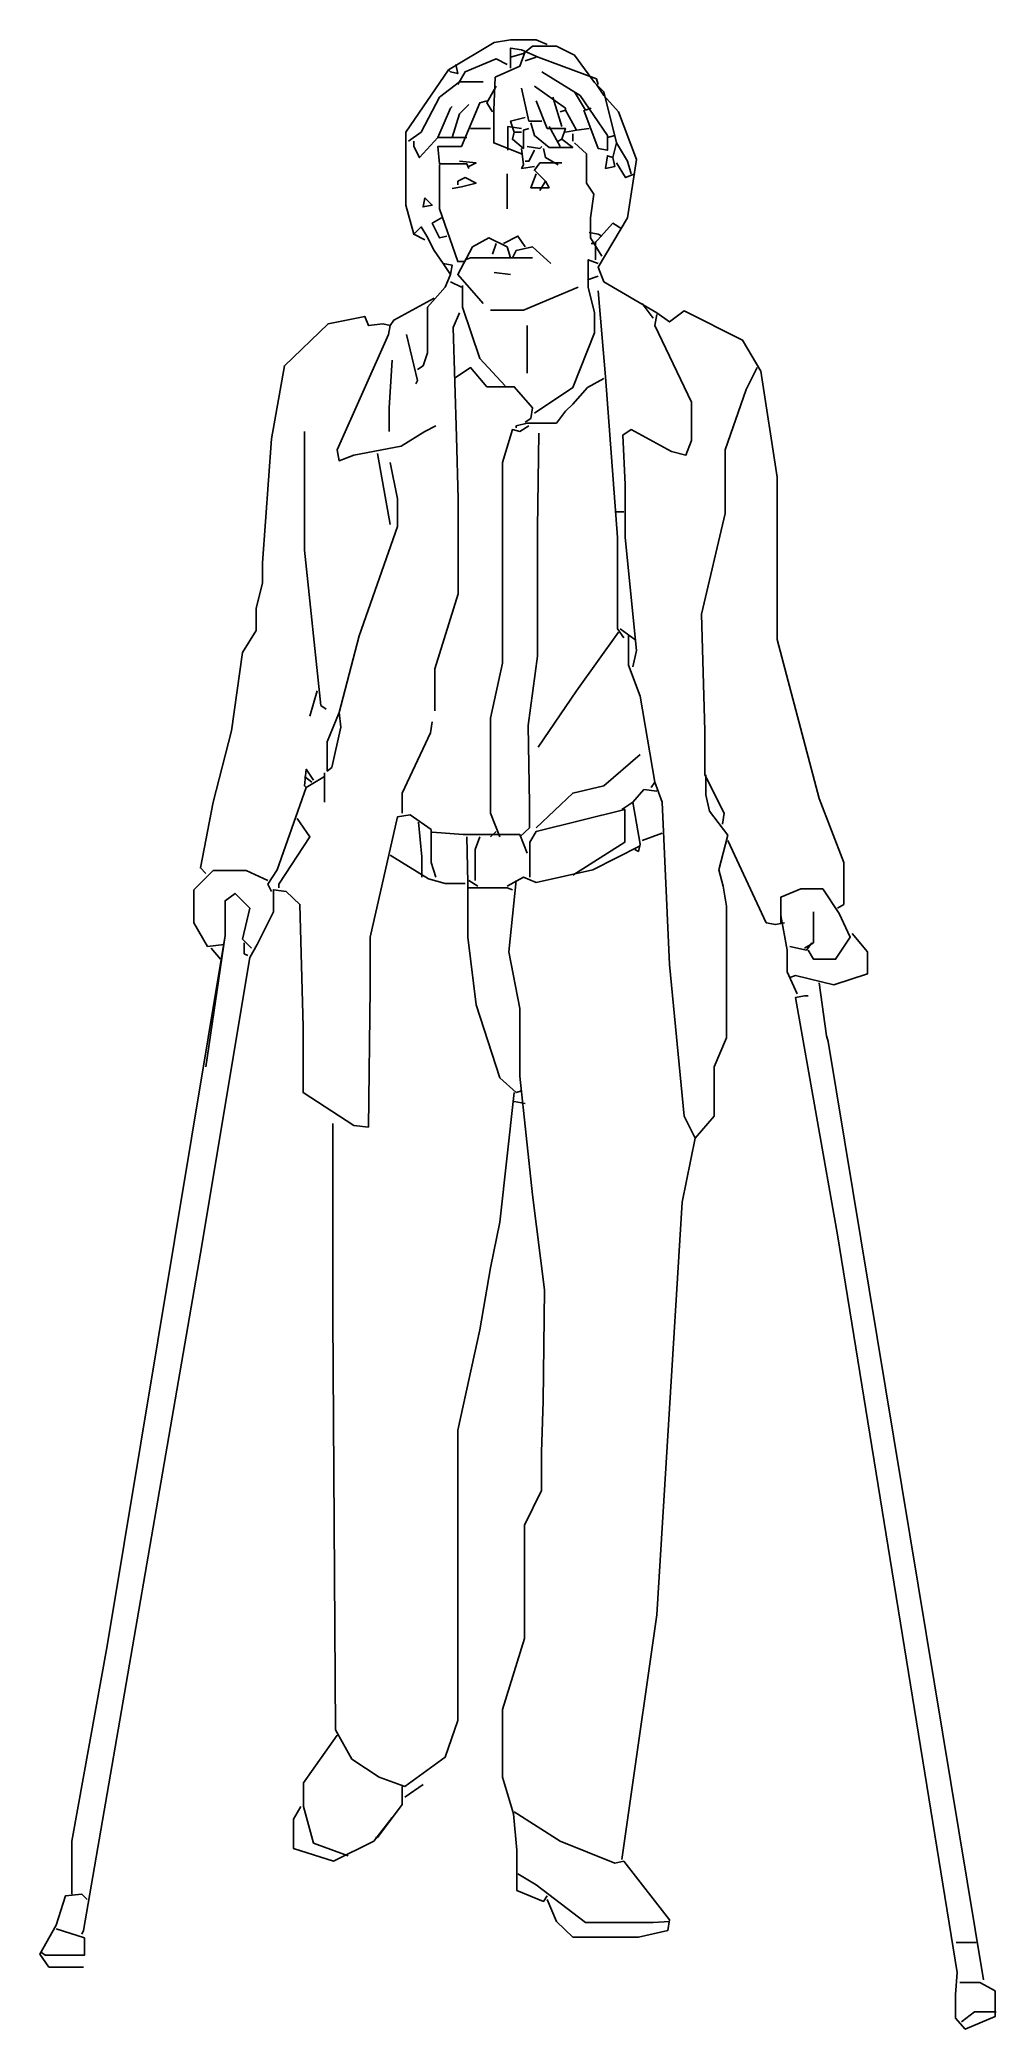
# Model space of a CAD drawing. Header units: metres. Extents: x -0.04 to 0.85, y -0.06 to 1.79.
import ezdxf

# ---------------------------------------------------------------- set-up
doc = ezdxf.new("R2010")
doc.units = ezdxf.units.M

msp = doc.modelspace()

# ---------------------------------------------------------------- linework, layer by layer
for p, q in [((0.42, 1.7713), (0.4098, 1.7679)), ((0.4352, 1.734), (0.4437, 1.7069)), ((0.3776, 1.7052), (0.359, 1.7052)), ((0.4318, 1.7069), (0.442, 1.6883)), ((0.4538, 1.7002), (0.4538, 1.6934)), ((0.4691, 1.7052), (0.4572, 1.7035)), ((0.4928, 1.6985), (0.486, 1.6968)), ((0.3929, 1.6629), (0.3929, 1.6307)), ((0.3827, 1.5985), (0.3793, 1.5884)), ((0.475, 1.6002), (0.475, 1.5833)), ((0.381, 1.5714), (0.3962, 1.5698)), ((0.3404, 1.563), (0.3505, 1.5579)), ((0.4775, 1.5681), (0.4674, 1.5647)), ((0.5182, 1.5427), (0.5283, 1.5291)), ((0.4115, 1.5223), (0.4115, 1.4783)), ((0.2726, 1.4038), (0.2845, 1.3378)), ((0.4945, 1.3496), (0.5012, 1.3496)), ((0.4979, 1.2412), (0.5114, 1.2311)), ((0.2168, 1.1837), (0.21, 1.16)), ((0.2235, 1.1075), (0.2235, 1.0804)), ((0.2049, 1.1041), (0.2117, 1.099)), ((0.5097, 1.0804), (0.4995, 1.0736)), ((0.3827, 1.0533), (0.3776, 1.0482)), ((0.5368, 1.0516), (0.5182, 1.0448)), ((0.3573, 1.0076), (0.3658, 1.0025)), ((0.1185, 0.9449), (0.127, 0.9347)), ((0.6909, 0.8585), (0.8348, -0.0119)), ((0.3996, 0.8027), (0.4098, 0.801)), ((0.298, 0.1575), (0.315, 0.1693)), ((0.8281, 0.0229), (0.8094, 0.0229))]:
    msp.add_line(p, q)
at = {"flags": 128}
for points in [[(0.4301, 1.7831), (0.42, 1.7874), (0.3962, 1.7874), (0.381, 1.7848), (0.3387, 1.7594), (0.2989, 1.7018), (0.2989, 1.6341), (0.3065, 1.607), (0.3167, 1.6019)], [(0.4301, 1.7831), (0.42, 1.7874), (0.3962, 1.7874), (0.381, 1.7848), (0.3387, 1.7594), (0.2989, 1.7018), (0.2989, 1.6341), (0.3065, 1.607), (0.3167, 1.6019)], [(0.4301, 1.7831), (0.42, 1.7874), (0.3962, 1.7874), (0.381, 1.7848), (0.3387, 1.7594), (0.2989, 1.7018), (0.2989, 1.6341), (0.3065, 1.607), (0.3167, 1.6019)], [(0.4301, 1.7831), (0.42, 1.7874), (0.3962, 1.7874), (0.381, 1.7848), (0.3387, 1.7594), (0.2989, 1.7018), (0.2989, 1.6341), (0.3065, 1.607), (0.3167, 1.6019)], [(0.4098, 1.7764), (0.4047, 1.7628), (0.3819, 1.7526), (0.3806, 1.7222), (0.3806, 1.6917), (0.4064, 1.6815)], [(0.3962, 1.7713), (0.4081, 1.7747), (0.4166, 1.7814), (0.4386, 1.7814), (0.4555, 1.773), (0.4741, 1.7476), (0.4826, 1.7391), (0.4945, 1.6917)], [(0.3962, 1.7611), (0.3962, 1.7797), (0.4064, 1.778), (0.4216, 1.7713), (0.4758, 1.751), (0.4775, 1.7459)], [(0.3454, 1.7645), (0.3471, 1.756), (0.3404, 1.7577), (0.3387, 1.7594)], [(0.3929, 1.7645), (0.3827, 1.7696), (0.3539, 1.7577), (0.3471, 1.7459)], [(0.425, 1.7577), (0.4606, 1.7357), (0.486, 1.6985), (0.486, 1.6849), (0.4775, 1.6866), (0.464, 1.7222)], [(0.3014, 1.6934), (0.3133, 1.7018), (0.3302, 1.734), (0.3488, 1.7484), (0.3708, 1.7484)], [(0.3014, 1.6934), (0.3133, 1.7018), (0.3302, 1.734), (0.3488, 1.7484), (0.3708, 1.7484)], [(0.3014, 1.6934), (0.3133, 1.7018), (0.3302, 1.734), (0.3488, 1.7484), (0.3708, 1.7484)], [(0.3014, 1.6934), (0.3133, 1.7018), (0.3302, 1.734), (0.3488, 1.7484), (0.3708, 1.7484)], [(0.3827, 1.7442), (0.3742, 1.7289), (0.3793, 1.7205)], [(0.3827, 1.7442), (0.3742, 1.7289), (0.3793, 1.7205)], [(0.4064, 1.7425), (0.4132, 1.712), (0.425, 1.712)], [(0.4183, 1.7442), (0.447, 1.7239), (0.447, 1.7222)], [(0.4183, 1.7442), (0.447, 1.7239), (0.447, 1.7222)], [(0.4183, 1.7442), (0.447, 1.7239), (0.447, 1.7222)], [(0.4183, 1.7442), (0.447, 1.7239), (0.447, 1.7222)], [(0.4183, 1.7442), (0.447, 1.7239), (0.447, 1.7222)], [(0.4183, 1.7442), (0.447, 1.7239), (0.447, 1.7222)], [(0.4183, 1.7442), (0.447, 1.7239), (0.447, 1.7222)], [(0.4183, 1.7442), (0.447, 1.7239), (0.447, 1.7222)], [(0.4183, 1.7442), (0.447, 1.7239), (0.447, 1.7222)], [(0.4555, 1.7391), (0.4657, 1.7222), (0.4708, 1.7239)], [(0.4758, 1.7459), (0.4826, 1.7357), (0.4962, 1.7205), (0.5131, 1.6764), (0.5046, 1.6222), (0.4775, 1.5765), (0.4826, 1.563), (0.5317, 1.5342), (0.5436, 1.5257), (0.5571, 1.5359), (0.6113, 1.5088), (0.6282, 1.48), (0.6435, 1.3818), (0.6435, 1.2311), (0.6824, 1.0838), (0.7053, 1.0245), (0.7053, 0.9855), (0.6994, 0.9822)], [(0.3742, 1.7306), (0.3675, 1.7289), (0.3505, 1.6883), (0.3285, 1.6883), (0.3302, 1.6722), (0.3556, 1.6722), (0.3573, 1.668)], [(0.3742, 1.7306), (0.3675, 1.7289), (0.3505, 1.6883), (0.3285, 1.6883), (0.3302, 1.6722), (0.3556, 1.6722), (0.3573, 1.668)], [(0.3742, 1.7306), (0.3675, 1.7289), (0.3505, 1.6883), (0.3285, 1.6883), (0.3302, 1.6722), (0.3556, 1.6722), (0.3573, 1.668)], [(0.3742, 1.7306), (0.3675, 1.7289), (0.3505, 1.6883), (0.3285, 1.6883), (0.3302, 1.6722), (0.3556, 1.6722), (0.3573, 1.668)], [(0.3742, 1.7306), (0.3675, 1.7289), (0.3505, 1.6883), (0.3285, 1.6883), (0.3302, 1.6722), (0.3556, 1.6722), (0.3573, 1.668)], [(0.3742, 1.7306), (0.3675, 1.7289), (0.3505, 1.6883), (0.3285, 1.6883), (0.3302, 1.6722), (0.3556, 1.6722), (0.3573, 1.668)], [(0.3742, 1.7306), (0.3675, 1.7289), (0.3505, 1.6883), (0.3285, 1.6883), (0.3302, 1.6722), (0.3556, 1.6722), (0.3573, 1.668)], [(0.3742, 1.7306), (0.3675, 1.7289), (0.3505, 1.6883), (0.3285, 1.6883), (0.3302, 1.6722), (0.3556, 1.6722), (0.3573, 1.668)], [(0.3556, 1.6968), (0.3285, 1.6968), (0.3404, 1.7239), (0.3421, 1.7256)], [(0.3421, 1.6968), (0.3488, 1.7188), (0.3573, 1.7272)], [(0.3421, 1.6968), (0.3488, 1.7188), (0.3573, 1.7272)], [(0.3421, 1.6968), (0.3488, 1.7188), (0.3573, 1.7272)], [(0.3421, 1.6968), (0.3488, 1.7188), (0.3573, 1.7272)], [(0.3421, 1.6968), (0.3488, 1.7188), (0.3573, 1.7272)], [(0.3421, 1.6968), (0.3488, 1.7188), (0.3573, 1.7272)], [(0.3421, 1.6968), (0.3488, 1.7188), (0.3573, 1.7272)], [(0.42, 1.7306), (0.4301, 1.7052), (0.447, 1.7052), (0.4437, 1.6951)], [(0.447, 1.7018), (0.4572, 1.7035), (0.447, 1.7222), (0.442, 1.7205)], [(0.4064, 1.7052), (0.3937, 1.7069), (0.3937, 1.6849)], [(0.4064, 1.7052), (0.3937, 1.7069), (0.3937, 1.6849)], [(0.4064, 1.7052), (0.3937, 1.7069), (0.3937, 1.6849)], [(0.4064, 1.7052), (0.3937, 1.7069), (0.3937, 1.6849)], [(0.4064, 1.7052), (0.3937, 1.7069), (0.3937, 1.6849)], [(0.4064, 1.7052), (0.3937, 1.7069), (0.3937, 1.6849)], [(0.4098, 1.7154), (0.3962, 1.712), (0.3996, 1.7018), (0.4064, 1.7018)], [(0.4132, 1.7052), (0.4081, 1.7035), (0.4081, 1.6866), (0.3979, 1.6951), (0.3996, 1.7018)], [(0.4149, 1.7103), (0.4183, 1.6985), (0.4318, 1.6875), (0.4538, 1.6875), (0.4437, 1.6951), (0.4403, 1.6934)], [(0.3285, 1.6968), (0.3116, 1.6781), (0.3065, 1.6883), (0.3065, 1.6934)], [(0.4064, 1.6866), (0.4081, 1.6714), (0.4064, 1.668), (0.4183, 1.6697)], [(0.4183, 1.6849), (0.4132, 1.6747), (0.4098, 1.6747)], [(0.4183, 1.6849), (0.4132, 1.6747), (0.4098, 1.6747)], [(0.4183, 1.6849), (0.4132, 1.6747), (0.4098, 1.6747)], [(0.4183, 1.6849), (0.4132, 1.6747), (0.4098, 1.6747)], [(0.4115, 1.6883), (0.4233, 1.6866), (0.425, 1.6883)], [(0.4115, 1.6883), (0.4233, 1.6866), (0.425, 1.6883)], [(0.4115, 1.6883), (0.4233, 1.6866), (0.425, 1.6883)], [(0.4115, 1.6883), (0.4233, 1.6866), (0.425, 1.6883)], [(0.4267, 1.6866), (0.4284, 1.6781), (0.4403, 1.6714)], [(0.4267, 1.6866), (0.4284, 1.6781), (0.4403, 1.6714)], [(0.4555, 1.6917), (0.4665, 1.6815), (0.4665, 1.6544), (0.4733, 1.6443), (0.4703, 1.6222), (0.4703, 1.6036), (0.4809, 1.5867)], [(0.4555, 1.6917), (0.4665, 1.6815), (0.4665, 1.6544), (0.4733, 1.6443), (0.4703, 1.6222), (0.4703, 1.6036), (0.4809, 1.5867)], [(0.4555, 1.6917), (0.4665, 1.6815), (0.4665, 1.6544), (0.4733, 1.6443), (0.4703, 1.6222), (0.4703, 1.6036), (0.4809, 1.5867)], [(0.4555, 1.6917), (0.4665, 1.6815), (0.4665, 1.6544), (0.4733, 1.6443), (0.4703, 1.6222), (0.4703, 1.6036), (0.4809, 1.5867)], [(0.4555, 1.6917), (0.4665, 1.6815), (0.4665, 1.6544), (0.4733, 1.6443), (0.4703, 1.6222), (0.4703, 1.6036), (0.4809, 1.5867)], [(0.4555, 1.6917), (0.4665, 1.6815), (0.4665, 1.6544), (0.4733, 1.6443), (0.4703, 1.6222), (0.4703, 1.6036), (0.4809, 1.5867)], [(0.4911, 1.6781), (0.4928, 1.6697), (0.4843, 1.668), (0.486, 1.6798), (0.4911, 1.6781)], [(0.4911, 1.6781), (0.4928, 1.6697), (0.4843, 1.668), (0.486, 1.6798), (0.4911, 1.6781)], [(0.4911, 1.6781), (0.4928, 1.6697), (0.4843, 1.668), (0.486, 1.6798), (0.4911, 1.6781)], [(0.4911, 1.6781), (0.4928, 1.6697), (0.4843, 1.668), (0.486, 1.6798), (0.4911, 1.6781)], [(0.4911, 1.6781), (0.4928, 1.6697), (0.4843, 1.668), (0.486, 1.6798), (0.4911, 1.6781)], [(0.4911, 1.6781), (0.4945, 1.6917), (0.5046, 1.6747), (0.508, 1.6629)], [(0.3302, 1.6714), (0.3302, 1.6307), (0.3471, 1.5816), (0.3539, 1.5816)], [(0.3488, 1.6747), (0.3641, 1.6731), (0.3573, 1.6697)], [(0.3488, 1.6747), (0.3641, 1.6731), (0.3573, 1.6697)], [(0.42, 1.6629), (0.4149, 1.6502), (0.4318, 1.6502), (0.4284, 1.6561), (0.4233, 1.6477)], [(0.42, 1.6629), (0.4149, 1.6502), (0.4318, 1.6502), (0.4284, 1.6561), (0.4233, 1.6477)], [(0.4284, 1.6561), (0.4183, 1.6663), (0.4233, 1.6731), (0.4437, 1.6731)], [(0.4945, 1.6731), (0.5029, 1.6595), (0.5114, 1.6629)], [(0.4945, 1.6731), (0.5029, 1.6595), (0.5114, 1.6629)], [(0.3421, 1.6493), (0.3505, 1.651), (0.3641, 1.6544), (0.3539, 1.6595), (0.3471, 1.6561), (0.3471, 1.6527)], [(0.3167, 1.6409), (0.3234, 1.6341), (0.315, 1.6324), (0.3167, 1.6409)], [(0.3065, 1.607), (0.3133, 1.6138), (0.3184, 1.6053), (0.3251, 1.5918), (0.3336, 1.5799), (0.3421, 1.5782), (0.3404, 1.5698), (0.3336, 1.5799)], [(0.3319, 1.6222), (0.3234, 1.6172), (0.3302, 1.6036), (0.337, 1.6053)], [(0.3895, 1.5985), (0.403, 1.6053), (0.4098, 1.5952)], [(0.3895, 1.5985), (0.403, 1.6053), (0.4098, 1.5952)], [(0.3895, 1.5985), (0.403, 1.6053), (0.4098, 1.5952)], [(0.3895, 1.5985), (0.403, 1.6053), (0.4098, 1.5952)], [(0.4691, 1.6087), (0.4775, 1.607), (0.4809, 1.6053)], [(0.4995, 1.6121), (0.4911, 1.6172), (0.4741, 1.5985), (0.4708, 1.5985)], [(0.3708, 1.5427), (0.3471, 1.5698), (0.3607, 1.5952), (0.3759, 1.6036), (0.3929, 1.5952), (0.3962, 1.585)], [(0.4335, 1.5799), (0.4166, 1.5952), (0.4013, 1.5918), (0.3979, 1.585)], [(0.3404, 1.5698), (0.3353, 1.5579), (0.3192, 1.5393), (0.3192, 1.4969), (0.315, 1.4851), (0.3099, 1.4817)], [(0.4166, 1.585), (0.359, 1.585), (0.3539, 1.5833)], [(0.4166, 1.585), (0.359, 1.585), (0.3539, 1.5833)], [(0.4166, 1.585), (0.359, 1.585), (0.3539, 1.5833)], [(0.4166, 1.585), (0.359, 1.585), (0.3539, 1.5833)], [(0.4166, 1.585), (0.359, 1.585), (0.3539, 1.5833)], [(0.4166, 1.585), (0.359, 1.585), (0.3539, 1.5833)], [(0.4166, 1.585), (0.359, 1.585), (0.3539, 1.5833)], [(0.4166, 1.585), (0.359, 1.585), (0.3539, 1.5833)], [(0.4183, 1.4411), (0.4538, 1.4648), (0.4741, 1.5156), (0.4741, 1.5342), (0.4682, 1.5579), (0.4682, 1.5833), (0.4775, 1.5799)], [(0.4183, 1.4411), (0.4538, 1.4648), (0.4741, 1.5156), (0.4741, 1.5342), (0.4682, 1.5579), (0.4682, 1.5833), (0.4775, 1.5799)], [(0.4183, 1.4411), (0.4538, 1.4648), (0.4741, 1.5156), (0.4741, 1.5342), (0.4682, 1.5579), (0.4682, 1.5833), (0.4775, 1.5799)], [(0.4183, 1.4411), (0.4538, 1.4648), (0.4741, 1.5156), (0.4741, 1.5342), (0.4682, 1.5579), (0.4682, 1.5833), (0.4775, 1.5799)], [(0.4183, 1.4411), (0.4538, 1.4648), (0.4741, 1.5156), (0.4741, 1.5342), (0.4682, 1.5579), (0.4682, 1.5833), (0.4775, 1.5799)], [(0.4183, 1.4411), (0.4538, 1.4648), (0.4741, 1.5156), (0.4741, 1.5342), (0.4682, 1.5579), (0.4682, 1.5833), (0.4775, 1.5799)], [(0.3514, 1.5596), (0.3514, 1.5393), (0.3675, 1.4919), (0.3912, 1.4665)], [(0.4589, 1.5579), (0.4081, 1.5367), (0.3776, 1.5367)], [(0.4775, 1.5545), (0.4843, 1.4749), (0.4953, 1.3259), (0.4953, 1.2412), (0.5012, 1.2328)], [(0.4775, 1.5545), (0.4843, 1.4749), (0.4953, 1.3259), (0.4953, 1.2412), (0.5012, 1.2328)], [(0.3251, 1.5477), (0.2879, 1.5274), (0.2845, 1.5223)], [(0.3251, 1.5477), (0.2879, 1.5274), (0.2845, 1.5223)], [(0.3251, 1.5477), (0.2879, 1.5274), (0.2845, 1.5223)], [(0.3488, 1.5342), (0.3429, 1.5206), (0.3459, 1.419), (0.3474, 1.3615), (0.3474, 1.2734), (0.326, 1.204), (0.326, 1.165)], [(0.3488, 1.5342), (0.3429, 1.5206), (0.3459, 1.419), (0.3474, 1.3615), (0.3474, 1.2734), (0.326, 1.204), (0.326, 1.165)], [(0.3488, 1.5342), (0.3429, 1.5206), (0.3459, 1.419), (0.3474, 1.3615), (0.3474, 1.2734), (0.326, 1.204), (0.326, 1.165)], [(0.3488, 1.5342), (0.3429, 1.5206), (0.3459, 1.419), (0.3474, 1.3615), (0.3474, 1.2734), (0.326, 1.204), (0.326, 1.165)], [(0.5317, 1.5325), (0.53, 1.5223), (0.5639, 1.4512), (0.5639, 1.4157), (0.5588, 1.4021), (0.5453, 1.4055), (0.508, 1.4258), (0.5004, 1.4207), (0.5025, 1.375), (0.5025, 1.3259), (0.5131, 1.2209), (0.5097, 1.2057)], [(0.3268, 1.4292), (0.3167, 1.4241), (0.2946, 1.4106), (0.2506, 1.4021), (0.2371, 1.397), (0.2354, 1.4072), (0.2828, 1.5139), (0.2845, 1.5223), (0.2777, 1.524), (0.2642, 1.5223), (0.2608, 1.5308), (0.2269, 1.524), (0.1863, 1.4851), (0.1744, 1.4174), (0.166, 1.3022), (0.166, 1.2836), (0.16, 1.2599), (0.16, 1.2396), (0.1473, 1.2192), (0.1372, 1.1464), (0.1202, 1.0804), (0.1084, 1.0194), (0.1135, 1.0143)], [(0.2997, 1.5139), (0.3099, 1.4715), (0.3082, 1.4682)], [(0.2997, 1.5139), (0.3099, 1.4715), (0.3082, 1.4682)], [(0.2997, 1.5139), (0.3099, 1.4715), (0.3082, 1.4682)], [(0.2862, 1.4902), (0.2836, 1.4461), (0.2836, 1.4241)], [(0.2862, 1.4902), (0.2836, 1.4461), (0.2836, 1.4241)], [(0.2862, 1.4902), (0.2836, 1.4461), (0.2836, 1.4241)], [(0.2862, 1.4902), (0.2836, 1.4461), (0.2836, 1.4241)], [(0.2862, 1.4902), (0.2836, 1.4461), (0.2836, 1.4241)], [(0.2862, 1.4902), (0.2836, 1.4461), (0.2836, 1.4241)], [(0.3438, 1.4732), (0.359, 1.4834), (0.3742, 1.4656), (0.3996, 1.4656), (0.4166, 1.4461), (0.4149, 1.436), (0.4098, 1.4326)], [(0.3438, 1.4732), (0.359, 1.4834), (0.3742, 1.4656), (0.3996, 1.4656), (0.4166, 1.4461), (0.4149, 1.436), (0.4098, 1.4326)], [(0.3438, 1.4732), (0.359, 1.4834), (0.3742, 1.4656), (0.3996, 1.4656), (0.4166, 1.4461), (0.4149, 1.436), (0.4098, 1.4326)], [(0.3438, 1.4732), (0.359, 1.4834), (0.3742, 1.4656), (0.3996, 1.4656), (0.4166, 1.4461), (0.4149, 1.436), (0.4098, 1.4326)], [(0.6249, 1.4834), (0.6147, 1.4631), (0.5952, 1.4072), (0.5952, 1.3479), (0.5732, 1.2548), (0.5762, 1.1464), (0.5762, 1.1058), (0.5944, 1.0702), (0.5927, 1.0601)], [(0.6249, 1.4834), (0.6147, 1.4631), (0.5952, 1.4072), (0.5952, 1.3479), (0.5732, 1.2548), (0.5762, 1.1464), (0.5762, 1.1058), (0.5944, 1.0702), (0.5927, 1.0601)], [(0.4826, 1.4732), (0.4674, 1.4648), (0.4538, 1.4495), (0.447, 1.4428), (0.4386, 1.4317), (0.4115, 1.4317), (0.4013, 1.4292), (0.4013, 1.4275)], [(0.2049, 1.4241), (0.2049, 1.3141), (0.2201, 1.1701), (0.2252, 1.1667)], [(0.4132, 1.4292), (0.4047, 1.4241), (0.3979, 1.4258), (0.3886, 1.3953), (0.3886, 1.2091), (0.3776, 1.1583), (0.3776, 1.0702), (0.3861, 1.0482)], [(0.4225, 1.4224), (0.4212, 1.3344), (0.4212, 1.2158), (0.4123, 1.1515), (0.4136, 1.0787), (0.4136, 1.0567), (0.4047, 1.0482)], [(0.4225, 1.4224), (0.4212, 1.3344), (0.4212, 1.2158), (0.4123, 1.1515), (0.4136, 1.0787), (0.4136, 1.0567), (0.4047, 1.0482)], [(0.2845, 1.3953), (0.2913, 1.3615), (0.2913, 1.3361), (0.2557, 1.2345), (0.2371, 1.1634), (0.2388, 1.1498), (0.2303, 1.1126), (0.2261, 1.1092), (0.2261, 1.1363), (0.2371, 1.1634)], [(0.4962, 1.2379), (0.4572, 1.1837), (0.4216, 1.1312)], [(0.4962, 1.2379), (0.4572, 1.1837), (0.4216, 1.1312)], [(0.4962, 1.2379), (0.4572, 1.1837), (0.4216, 1.1312)], [(0.4962, 1.2379), (0.4572, 1.1837), (0.4216, 1.1312)], [(0.4962, 1.2379), (0.4572, 1.1837), (0.4216, 1.1312)], [(0.5055, 1.2345), (0.5055, 1.2074), (0.5165, 1.1786), (0.53, 1.099), (0.5266, 1.0939)], [(0.5055, 1.2345), (0.5055, 1.2074), (0.5165, 1.1786), (0.53, 1.099), (0.5266, 1.0939)], [(0.5055, 1.2345), (0.5055, 1.2074), (0.5165, 1.1786), (0.53, 1.099), (0.5266, 1.0939)], [(0.5055, 1.2345), (0.5055, 1.2074), (0.5165, 1.1786), (0.53, 1.099), (0.5266, 1.0939)], [(0.5055, 1.2345), (0.5055, 1.2074), (0.5165, 1.1786), (0.53, 1.099), (0.5266, 1.0939)], [(0.5055, 1.2345), (0.5055, 1.2074), (0.5165, 1.1786), (0.53, 1.099), (0.5266, 1.0939)], [(0.5055, 1.2345), (0.5055, 1.2074), (0.5165, 1.1786), (0.53, 1.099), (0.5266, 1.0939)], [(0.5055, 1.2345), (0.5055, 1.2074), (0.5165, 1.1786), (0.53, 1.099), (0.5266, 1.0939)], [(0.5055, 1.2345), (0.5055, 1.2074), (0.5165, 1.1786), (0.53, 1.099), (0.5266, 1.0939)], [(0.2955, 1.0702), (0.2955, 1.0888), (0.3217, 1.1447), (0.3234, 1.1549)], [(0.2134, 1.1007), (0.2066, 1.1109), (0.2049, 1.0956), (0.2066, 1.0939)], [(0.5165, 1.1244), (0.4826, 1.0956), (0.4538, 1.0888), (0.42, 1.0567)], [(0.2235, 1.1041), (0.2066, 1.0939), (0.1795, 1.0177), (0.171, 1.0042), (0.1744, 0.9974)], [(0.2235, 1.1041), (0.2066, 1.0939), (0.1795, 1.0177), (0.171, 1.0042), (0.1744, 0.9974)], [(0.2235, 1.1041), (0.2066, 1.0939), (0.1795, 1.0177), (0.171, 1.0042), (0.1744, 0.9974)], [(0.2235, 1.1041), (0.2066, 1.0939), (0.1795, 1.0177), (0.171, 1.0042), (0.1744, 0.9974)], [(0.2235, 1.1041), (0.2066, 1.0939), (0.1795, 1.0177), (0.171, 1.0042), (0.1744, 0.9974)], [(0.2235, 1.1041), (0.2066, 1.0939), (0.1795, 1.0177), (0.171, 1.0042), (0.1744, 0.9974)], [(0.2235, 1.1041), (0.2066, 1.0939), (0.1795, 1.0177), (0.171, 1.0042), (0.1744, 0.9974)], [(0.2235, 1.1041), (0.2066, 1.0939), (0.1795, 1.0177), (0.171, 1.0042), (0.1744, 0.9974)], [(0.2235, 1.1041), (0.2066, 1.0939), (0.1795, 1.0177), (0.171, 1.0042), (0.1744, 0.9974)], [(0.2235, 1.1041), (0.2066, 1.0939), (0.1795, 1.0177), (0.171, 1.0042), (0.1744, 0.9974)], [(0.2235, 1.1041), (0.2066, 1.0939), (0.1795, 1.0177), (0.171, 1.0042), (0.1744, 0.9974)], [(0.2235, 1.1041), (0.2066, 1.0939), (0.1795, 1.0177), (0.171, 1.0042), (0.1744, 0.9974)], [(0.5317, 1.0905), (0.5199, 1.0922), (0.5097, 1.0804), (0.5165, 1.0414), (0.5148, 1.0347), (0.5114, 1.0364)], [(0.5774, 1.1058), (0.5774, 1.0872), (0.5808, 1.0719), (0.5978, 1.0499), (0.5893, 1.0177), (0.5935, 1.0025), (0.5965, 0.9838), (0.5965, 0.8619), (0.5851, 0.8348), (0.5851, 0.7891), (0.5673, 0.7688), (0.5571, 0.7891), (0.5436, 0.9297), (0.5368, 1.0804), (0.53, 1.099)], [(0.4538, 1.0126), (0.5021, 1.0431), (0.5021, 1.0736), (0.42, 1.0533), (0.414, 1.0431), (0.414, 1.0109)], [(0.1084, 0.6621), (0.1541, 0.9364), (0.1609, 0.9483), (0.1761, 0.9788), (0.1761, 0.9991), (0.188, 0.9974), (0.2007, 0.9855), (0.2036, 0.8721), (0.2036, 0.8111), (0.2506, 0.7806), (0.2642, 0.779), (0.2659, 0.9076), (0.2659, 0.9551), (0.2913, 1.0668), (0.3031, 1.0685), (0.3226, 1.055), (0.3226, 1.0245), (0.3268, 1.0109)], [(0.1981, 1.0651), (0.21, 1.0482), (0.1812, 1.0042), (0.1812, 1.0008)], [(0.3107, 1.0618), (0.3137, 1.0296), (0.3137, 1.0109)], [(0.3107, 1.0618), (0.3137, 1.0296), (0.3137, 1.0109)], [(0.3234, 1.0524), (0.3522, 1.0503), (0.4047, 1.0503), (0.4115, 1.033)], [(0.3556, 1.0482), (0.3565, 1.0059), (0.3565, 0.9551), (0.3641, 0.8924), (0.3861, 0.8247), (0.4013, 0.8111), (0.4064, 0.8128)], [(0.3556, 1.0482), (0.3565, 1.0059), (0.3565, 0.9551), (0.3641, 0.8924), (0.3861, 0.8247), (0.4013, 0.8111), (0.4064, 0.8128)], [(0.3675, 1.0482), (0.3632, 1.0364), (0.3632, 1.0076)], [(0.3675, 1.0482), (0.3632, 1.0364), (0.3632, 1.0076)], [(0.3675, 1.0482), (0.3632, 1.0364), (0.3632, 1.0076)], [(0.3675, 1.0482), (0.3632, 1.0364), (0.3632, 1.0076)], [(0.3675, 1.0482), (0.3632, 1.0364), (0.3632, 1.0076)], [(0.3675, 1.0482), (0.3632, 1.0364), (0.3632, 1.0076)], [(0.5165, 1.0397), (0.4725, 1.0177), (0.42, 1.0059), (0.4081, 1.0109), (0.3929, 1.0025)], [(0.5165, 1.0397), (0.4725, 1.0177), (0.42, 1.0059), (0.4081, 1.0109), (0.3929, 1.0025)], [(0.5978, 1.0448), (0.6333, 0.9686), (0.6418, 0.9669), (0.6503, 0.9686)], [(0.1304, 0.9483), (0.1151, 0.9466), (0.1024, 0.9686), (0.1024, 0.9991), (0.1202, 1.0169), (0.1507, 1.0169), (0.171, 1.0076)], [(0.1304, 0.9483), (0.1151, 0.9466), (0.1024, 0.9686), (0.1024, 0.9991), (0.1202, 1.0169), (0.1507, 1.0169), (0.171, 1.0076)], [(0.1304, 0.9483), (0.1151, 0.9466), (0.1024, 0.9686), (0.1024, 0.9991), (0.1202, 1.0169), (0.1507, 1.0169), (0.171, 1.0076)], [(0.2845, 1.0313), (0.32, 1.0093), (0.3353, 1.005), (0.3539, 1.005)], [(0.3573, 1.0008), (0.3929, 1.0008), (0.3979, 0.9991)], [(0.3573, 1.0008), (0.3929, 1.0008), (0.3979, 0.9991)], [(0.3573, 1.0008), (0.3929, 1.0008), (0.3979, 0.9991)], [(0.3573, 1.0008), (0.3929, 1.0008), (0.3979, 0.9991)], [(0.3573, 1.0008), (0.3929, 1.0008), (0.3979, 0.9991)], [(0.3573, 1.0008), (0.3929, 1.0008), (0.3979, 0.9991)], [(0.3573, 1.0008), (0.3929, 1.0008), (0.3979, 0.9991)], [(0.3573, 1.0008), (0.3929, 1.0008), (0.3979, 0.9991)], [(0.3573, 1.0008), (0.3929, 1.0008), (0.3979, 0.9991)], [(0.3573, 1.0008), (0.3929, 1.0008), (0.3979, 0.9991)], [(0.3573, 1.0008), (0.3929, 1.0008), (0.3979, 0.9991)], [(0.4013, 1.0076), (0.3946, 0.9415), (0.4047, 0.889), (0.4047, 0.8264), (0.4166, 0.7163), (0.4276, 0.6282), (0.4263, 0.525), (0.4248, 0.4775), (0.4248, 0.442), (0.4089, 0.4098), (0.4089, 0.3048), (0.3886, 0.2388), (0.3886, 0.1761), (0.3988, 0.1422), (0.4018, 0.1084), (0.4018, 0.0711), (0.4267, 0.061), (0.4301, 0.066)], [(0.6469, 0.9686), (0.6469, 0.9923), (0.6655, 0.9999), (0.6858, 0.9999), (0.7011, 0.9771), (0.7112, 0.9551), (0.6977, 0.9347), (0.6773, 0.9347), (0.6723, 0.9432)], [(0.6469, 0.9686), (0.6469, 0.9923), (0.6655, 0.9999), (0.6858, 0.9999), (0.7011, 0.9771), (0.7112, 0.9551), (0.6977, 0.9347), (0.6773, 0.9347), (0.6723, 0.9432)], [(0.6469, 0.9686), (0.6469, 0.9923), (0.6655, 0.9999), (0.6858, 0.9999), (0.7011, 0.9771), (0.7112, 0.9551), (0.6977, 0.9347), (0.6773, 0.9347), (0.6723, 0.9432)], [(0.6469, 0.9686), (0.6469, 0.9923), (0.6655, 0.9999), (0.6858, 0.9999), (0.7011, 0.9771), (0.7112, 0.9551), (0.6977, 0.9347), (0.6773, 0.9347), (0.6723, 0.9432)], [(0.022, 0.298), (0.1312, 0.9568), (0.1312, 0.9889), (0.1406, 0.9957), (0.1541, 0.9822), (0.1473, 0.9534), (0.1558, 0.9449)], [(0.1135, 0.8348), (0.1312, 0.9568), (0.1312, 0.9889), (0.1406, 0.9957), (0.1541, 0.9822), (0.1473, 0.9534), (0.1558, 0.9449)], [(0.1135, 0.8348), (0.1312, 0.9568), (0.1312, 0.9889), (0.1406, 0.9957), (0.1541, 0.9822), (0.1473, 0.9534), (0.1558, 0.9449)], [(0.1135, 0.8348), (0.1312, 0.9568), (0.1312, 0.9889), (0.1406, 0.9957), (0.1541, 0.9822), (0.1473, 0.9534), (0.1558, 0.9449)], [(0.1135, 0.8348), (0.1312, 0.9568), (0.1312, 0.9889), (0.1406, 0.9957), (0.1541, 0.9822), (0.1473, 0.9534), (0.1558, 0.9449)], [(0.6773, 0.9788), (0.6773, 0.95), (0.6689, 0.9449)], [(0.6773, 0.9788), (0.6773, 0.95), (0.6689, 0.9449)], [(0.6773, 0.9788), (0.6773, 0.95), (0.6689, 0.9449)], [(0.6773, 0.9788), (0.6773, 0.95), (0.6689, 0.9449)], [(0.6773, 0.9788), (0.6773, 0.95), (0.6689, 0.9449)], [(0.6773, 0.9788), (0.6773, 0.95), (0.6689, 0.9449)], [(0.6469, 0.9754), (0.6528, 0.9432), (0.6528, 0.9229), (0.6621, 0.9026)], [(0.149, 0.95), (0.149, 0.9398), (0.1524, 0.9381)], [(0.149, 0.95), (0.149, 0.9398), (0.1524, 0.9381)], [(0.149, 0.95), (0.149, 0.9398), (0.1524, 0.9381)], [(0.149, 0.95), (0.149, 0.9398), (0.1524, 0.9381)], [(0.7129, 0.9584), (0.7273, 0.9415), (0.7273, 0.9212), (0.696, 0.911), (0.6604, 0.9195), (0.6553, 0.9178)], [(0.6757, 0.95), (0.6706, 0.9432), (0.6553, 0.9466)], [(0.6757, 0.95), (0.6706, 0.9432), (0.6553, 0.9466)], [(0.6757, 0.95), (0.6706, 0.9432), (0.6553, 0.9466)], [(0.6757, 0.95), (0.6706, 0.9432), (0.6553, 0.9466)], [(0.6757, 0.95), (0.6706, 0.9432), (0.6553, 0.9466)], [(0.6824, 0.9127), (0.6892, 0.8636), (0.6909, 0.8585)], [(0.6824, 0.9127), (0.6892, 0.8636), (0.6909, 0.8585)], [(0.6824, 0.9127), (0.6892, 0.8636), (0.6909, 0.8585)], [(0.6824, 0.9127), (0.6892, 0.8636), (0.6909, 0.8585)], [(0.6824, 0.9127), (0.6892, 0.8636), (0.6909, 0.8585)], [(0.6824, 0.9127), (0.6892, 0.8636), (0.6909, 0.8585)], [(0.6994, 0.679), (0.6604, 0.8992), (0.6689, 0.9009), (0.6723, 0.9009)], [(0.3996, 0.8111), (0.3861, 0.6909), (0.3776, 0.6486), (0.3675, 0.591), (0.3471, 0.4979), (0.3471, 0.2286), (0.3353, 0.1947), (0.298, 0.1676), (0.2743, 0.1761), (0.2489, 0.193), (0.2337, 0.2201), (0.2311, 0.6028), (0.2311, 0.7823)], [(0.5673, 0.7688), (0.5554, 0.7095), (0.5317, 0.3268), (0.5063, 0.1473), (0.4995, 0.0999)], [(0.5673, 0.7688), (0.5554, 0.7095), (0.5317, 0.3268), (0.5063, 0.1473), (0.4995, 0.0999)], [(0.5673, 0.7688), (0.5554, 0.7095), (0.5317, 0.3268), (0.5063, 0.1473), (0.4995, 0.0999)], [(0.5673, 0.7688), (0.5554, 0.7095), (0.5317, 0.3268), (0.5063, 0.1473), (0.4995, 0.0999)], [(0.6994, 0.679), (0.8103, -0.0051), (0.809, -0.0254), (0.809, -0.0474), (0.8179, -0.0576), (0.8458, -0.0457), (0.8458, -0.022), (0.8314, -0.0144), (0.8128, -0.0144)], [(0.1084, 0.6621), (0, 0.0339), (-0.0017, 0.0305)], [(0.1084, 0.6621), (0, 0.0339), (-0.0017, 0.0305)], [(0.1084, 0.6621), (0, 0.0339), (-0.0017, 0.0305)], [(0.1084, 0.6621), (0, 0.0339), (-0.0017, 0.0305)], [(0.1084, 0.6621), (0, 0.0339), (-0.0017, 0.0305)], [(-0.011, 0.0677), (-0.011, 0.1168), (0.022, 0.298)], [(-0.011, 0.0677), (-0.011, 0.1168), (0.022, 0.298)], [(-0.011, 0.0677), (-0.011, 0.1168), (0.022, 0.298)], [(-0.011, 0.0677), (-0.011, 0.1168), (0.022, 0.298)], [(-0.011, 0.0677), (-0.011, 0.1168), (0.022, 0.298)], [(-0.011, 0.0677), (-0.011, 0.1168), (0.022, 0.298)], [(-0.011, 0.0677), (-0.011, 0.1168), (0.022, 0.298)], [(-0.011, 0.0677), (-0.011, 0.1168), (0.022, 0.298)], [(-0.011, 0.0677), (-0.011, 0.1168), (0.022, 0.298)], [(-0.011, 0.0677), (-0.011, 0.1168), (0.022, 0.298)], [(0.2354, 0.2151), (0.2041, 0.171), (0.2041, 0.149), (0.2134, 0.1151), (0.2455, 0.1033)], [(0.2354, 0.2151), (0.2041, 0.171), (0.2041, 0.149), (0.2134, 0.1151), (0.2455, 0.1033)], [(0.2354, 0.2151), (0.2041, 0.171), (0.2041, 0.149), (0.2134, 0.1151), (0.2455, 0.1033)], [(0.2955, 0.1676), (0.2955, 0.1507), (0.2726, 0.1202), (0.2709, 0.1202)], [(0.2015, 0.149), (0.1947, 0.1372), (0.1947, 0.1101), (0.232, 0.0982), (0.2692, 0.1168), (0.2862, 0.1389)], [(0.3996, 0.1439), (0.442, 0.1168), (0.4928, 0.0965), (0.5012, 0.0982), (0.5436, 0.044), (0.5419, 0.0339), (0.5148, 0.0279), (0.4538, 0.0279), (0.4386, 0.0423), (0.4301, 0.0627)], [(0.403, 0.0864), (0.42, 0.0762), (0.4657, 0.0415), (0.5283, 0.0415), (0.5436, 0.0423)], [(0.403, 0.0864), (0.42, 0.0762), (0.4657, 0.0415), (0.5283, 0.0415), (0.5436, 0.0423)], [(0.403, 0.0864), (0.42, 0.0762), (0.4657, 0.0415), (0.5283, 0.0415), (0.5436, 0.0423)], [(0, 0), (-0.0322, 0), (-0.0406, 0.0119), (-0.0254, 0.039), (-0.0169, 0.066), (-0.0017, 0.0677), (0.0034, 0.0627)], [(0, 0), (-0.0322, 0), (-0.0406, 0.0119), (-0.0254, 0.039), (-0.0169, 0.066), (-0.0017, 0.0677), (0.0034, 0.0627)], [(-0.0254, 0.0356), (0.0008, 0.0271), (0.0008, 0.011), (-0.0356, 0.011), (-0.0389, 0.0135)], [(-0.0254, 0.0356), (0.0008, 0.0271), (0.0008, 0.011), (-0.0356, 0.011), (-0.0389, 0.0135)], [(-0.0254, 0.0356), (0.0008, 0.0271), (0.0008, 0.011), (-0.0356, 0.011), (-0.0389, 0.0135)], [(-0.0254, 0.0356), (0.0008, 0.0271), (0.0008, 0.011), (-0.0356, 0.011), (-0.0389, 0.0135)], [(-0.0254, 0.0356), (0.0008, 0.0271), (0.0008, 0.011), (-0.0356, 0.011), (-0.0389, 0.0135)], [(-0.0254, 0.0356), (0.0008, 0.0271), (0.0008, 0.011), (-0.0356, 0.011), (-0.0389, 0.0135)], [(-0.0254, 0.0356), (0.0008, 0.0271), (0.0008, 0.011), (-0.0356, 0.011), (-0.0389, 0.0135)], [(0.8467, -0.0415), (0.8264, -0.0415), (0.8145, -0.0508)], [(0.8467, -0.0415), (0.8264, -0.0415), (0.8145, -0.0508)]]:
    msp.add_lwpolyline(points, dxfattribs=at)

doc.saveas('drawing.dxf')
